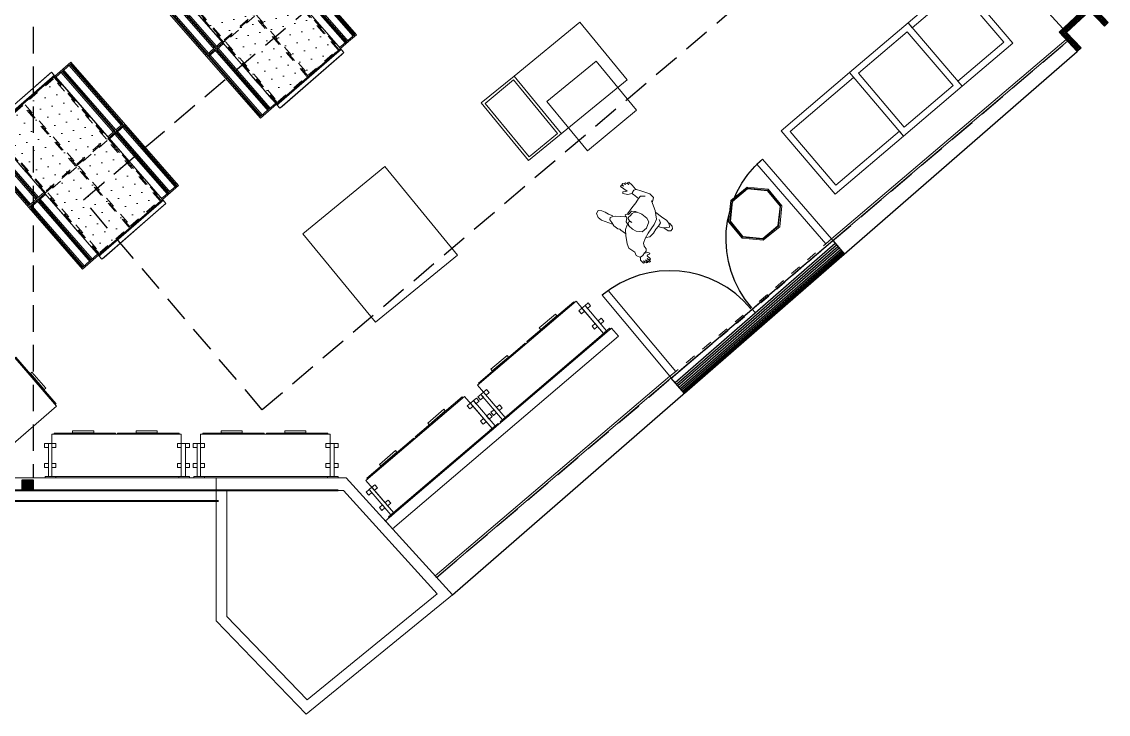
# Model space of a CAD drawing. Header units: metres. Extents: x 2600.2 to 2658.7, y 1421.4 to 1444.6.
# Drawn here: x 2607.34 to 2617.59, y 1422.46 to 1428.99 of the extents above; entities that cross this region are included whole.
import ezdxf

# ---------------------------------------------------------------- set-up
doc = ezdxf.new("R2010")
doc.units = ezdxf.units.M
doc.set_wipeout_variables(frame=1)
doc.linetypes.add('DASHED2', pattern=[0.375, 0.25, -0.125])
doc.linetypes.add('HIDDEN', pattern=[0.375, 0.25, -0.125])
doc.layers.add('19.09.12.LA PERLA_PB A$0$A-HATCH COMERCIAL', color=7, linetype='Continuous', lineweight=0, true_color=0xfdfbd3)
for name, color, linetype in [('19.09.12.LA PERLA_PB A$0$A-PIE NEUTRAL', 7, 'Continuous'), ('AG-FP-01$0$A-DOOR-1', 1, 'Continuous'), ('columnas', 1, 'Continuous'), ('PROYECCIÓN', 1, 'DASHED2')]:
    doc.layers.add(name, color=color, linetype=linetype)
for name, color, linetype, lineweight in [('AG-FP-01$0$A-HEAD-2', 253, 'HIDDEN', 0), ('CRISTALES', 142, 'Continuous', 5), ('MOBILIARIO', 35, 'Continuous', 20), ('MURO CARGA', 40, 'Continuous', 40), ('Muro Tbroca', 5, 'Continuous', 9)]:
    doc.layers.add(name, color=color, linetype=linetype, lineweight=lineweight)
doc.styles.add('AG-FP-01$0$spa-fp01$0$WATG_Default', font='SIMPLEX.SHX', dxfattribs={"width": 0.8})

# ---------------------------------------------------------------- blocks, each defined once
blk = doc.blocks.new('19.09.12.LA PERLA_PB A$0$A$C6A03775A')
blk.add_wipeout([(-0.2, 0.05), (-0.2, -0.2), (0.2, -0.2), (0.2, 0.05)])
at = {"layer": '19.09.12.LA PERLA_PB A$0$A-HATCH COMERCIAL'}
h = blk.add_hatch(dxfattribs=at)
h.set_pattern_fill('_USER', color=8, scale=0.01, angle=-32.9098, pattern_type=0)
h.set_pattern_definition([(359.9999873, (-373.794348, -30.668783), (2.2e-09, 0.01), [])])
h.paths.add_polyline_path([(0.2, 0.05), (0.2, -0.2), (0.15, -0.2), (0.15, 0), (-0.15, 0), (-0.15, -0.2), (-0.2, -0.2), (-0.2, 0.05)])
blk.add_lwpolyline([(0.2, 0.05), (0.2, -0.2), (0.15, -0.2), (0.15, 0), (-0.15, 0), (-0.15, -0.2), (-0.2, -0.2), (-0.2, 0.05)], close=True)
blk = doc.blocks.new('*U7')
blk.add_lwpolyline([(2120, 36.1), (2120, -513.9), (2080, -513.9), (2080, 36.1)], close=True)
at = {"layer": 'AG-FP-01$0$A-DOOR-1'}
blk.add_arc((2120, 36.1), 550, 180, 270, dxfattribs=at)
at = {"layer": 'AG-FP-01$0$A-HEAD-2', "ltscale": 0.01}
for p, q in [((2120, 47.2), (1570, 47.2)), ((2120, 36.1), (1570, 36.1))]:
    blk.add_line(p, q, dxfattribs=at)
at = {"style": 'AG-FP-01$0$spa-fp01$0$WATG_Default', "width": 0.8, "flags": 9}
for tag, p in [('DOORNUMBER', (494.6, -80.1)), ('ROOMNAME', (494.6, -84.2)), ('ROOMNUMBER', (494.6, -88.3)), ('DOORTYPE', (494.6, -92.4)), ('DOORMATERIAL', (494.6, -96.5)), ('DOORFINISH', (494.6, -100.5)), ('FRAMEMATERIAL', (494.6, -104.6)), ('FRAMEFINISH', (494.6, -108.7)), ('DETAILHEAD', (494.6, -112.8)), ('THRESHOLDMATERIAL', (494.6, -125)), ('THRESHOLDDETAIL', (494.6, -129.1)), ('GLAZING', (494.6, -137.3)), ('CLOSER', (494.6, -145.5)), ('DETAILJAMB', (494.6, -116.9)), ('DETAILMUNTIN', (494.6, -121)), ('FIRERATING', (494.6, -133.2)), ('LOUVER', (494.6, -141.4)), ('PANICHARDWARE', (494.6, -149.5)), ('HARDWARESET', (494.6, -153.6)), ('REMARKS', (494.6, -157.7)), ('REVISION', (494.6, -161.8))]:
    blk.add_attdef(tag, p, '', height=2.38, dxfattribs=at)
blk = doc.blocks.new('*U8')
blk.add_lwpolyline([(2120, 36.1), (2120, -513.9), (2080, -513.9), (2080, 36.1)], close=True)
at = {"layer": 'AG-FP-01$0$A-DOOR-1'}
blk.add_arc((2120, 36.1), 550, 180, 270, dxfattribs=at)
at = {"layer": 'AG-FP-01$0$A-HEAD-2', "ltscale": 0.01}
for p, q in [((2120, 47.2), (1570, 47.2)), ((2120, 36.1), (1570, 36.1))]:
    blk.add_line(p, q, dxfattribs=at)
at = {"style": 'AG-FP-01$0$spa-fp01$0$WATG_Default', "width": 0.8, "flags": 9}
for tag, p in [('DOORNUMBER', (494.6, -80.1)), ('ROOMNAME', (494.6, -84.2)), ('ROOMNUMBER', (494.6, -88.3)), ('DOORTYPE', (494.6, -92.4)), ('DOORMATERIAL', (494.6, -96.5)), ('DOORFINISH', (494.6, -100.5)), ('FRAMEMATERIAL', (494.6, -104.6)), ('FRAMEFINISH', (494.6, -108.7)), ('DETAILHEAD', (494.6, -112.8)), ('THRESHOLDMATERIAL', (494.6, -125)), ('THRESHOLDDETAIL', (494.6, -129.1)), ('GLAZING', (494.6, -137.3)), ('CLOSER', (494.6, -145.5)), ('DETAILJAMB', (494.6, -116.9)), ('DETAILMUNTIN', (494.6, -121)), ('FIRERATING', (494.6, -133.2)), ('LOUVER', (494.6, -141.4)), ('PANICHARDWARE', (494.6, -149.5)), ('HARDWARESET', (494.6, -153.6)), ('REMARKS', (494.6, -157.7)), ('REVISION', (494.6, -161.8))]:
    blk.add_attdef(tag, p, '', height=2.38, dxfattribs=at)
blk = doc.blocks.new('MUEBLE BILLETERAS 2')
at = {"layer": 'MOBILIARIO', "transparency": 33554559}
h = blk.add_hatch(dxfattribs=at)
h.set_pattern_fill('DOTS', color=256, scale=0.064)
h.set_pattern_definition([(0, (2457.50258, 893.2033), (0.0508, 0.1016), [0, -0.1016])])
h.paths.add_polyline_path([(2473.539, 917.833), (2473.539, 917.033), (2475.071, 917.033), (2475.071, 917.833)])
at = {"layer": 'MOBILIARIO'}
for p, q in [((2473.54, 918.012), (2473.54, 918)), ((2473.54, 918), (2474.287, 918)), ((2474.299, 918.033), (2474.299, 917.833)), ((2474.311, 918), (2475.059, 918)), ((2473.54, 917.9), (2474.287, 917.9)), ((2474.311, 917.9), (2475.059, 917.9)), ((2473.518, 917.833), (2473.478, 917.833)), ((2473.478, 917.833), (2473.478, 917.808)), ((2473.478, 917.808), (2473.478, 917.059)), ((2473.518, 917.808), (2473.518, 917.833)), ((2473.518, 917.059), (2473.518, 917.808)), ((2475.071, 917.833), (2473.539, 917.833)), ((2475.121, 917.833), (2475.081, 917.833)), ((2475.081, 917.833), (2475.081, 917.808)), ((2475.081, 917.808), (2475.081, 917.059)), ((2475.121, 917.808), (2475.121, 917.833)), ((2475.121, 917.059), (2475.121, 917.808)), ((2473.478, 917.059), (2473.478, 917.033)), ((2473.518, 917.033), (2473.518, 917.059)), ((2475.081, 917.059), (2475.081, 917.033)), ((2475.121, 917.033), (2475.121, 917.059)), ((2473.478, 917.033), (2473.518, 917.033)), ((2473.528, 917.033), (2475.071, 917.033)), ((2473.54, 916.966), (2474.287, 916.966)), ((2474.299, 916.833), (2474.299, 917.033)), ((2474.311, 916.966), (2475.059, 916.966)), ((2475.081, 917.033), (2475.121, 917.033)), ((2473.54, 916.866), (2474.287, 916.866)), ((2474.311, 916.866), (2475.059, 916.866))]:
    blk.add_line(p, q, dxfattribs=at)
at = {"layer": 'MOBILIARIO', "transparency": 33554559}
for p, q in [((2473.54, 918.012), (2474.287, 918.012)), ((2474.311, 918.012), (2475.059, 918.012)), ((2473.54, 917.912), (2474.287, 917.912)), ((2474.311, 917.912), (2475.059, 917.912)), ((2473.54, 916.954), (2474.287, 916.954)), ((2474.311, 916.954), (2475.059, 916.954)), ((2473.54, 916.854), (2474.287, 916.854))]:
    blk.add_line(p, q, dxfattribs=at)
at = {"layer": 'MOBILIARIO', "linetype": 'HIDDEN', "ltscale": 0.2}
for p, q in [((2473.518, 917.808), (2473.528, 917.808)), ((2473.528, 917.833), (2473.528, 917.808)), ((2474.305, 917.833), (2473.528, 917.833)), ((2473.528, 917.433), (2473.528, 917.808)), ((2473.533, 917.823), (2473.533, 917.817)), ((2473.533, 917.823), (2474.305, 917.823)), ((2473.533, 917.817), (2474.305, 917.817)), ((2474.295, 917.807), (2473.538, 917.807)), ((2473.538, 917.807), (2473.538, 917.443)), ((2474.289, 917.443), (2474.289, 917.807)), ((2474.299, 917.823), (2474.299, 917.833)), ((2474.299, 917.433), (2474.299, 917.817)), ((2475.071, 917.833), (2474.305, 917.833)), ((2474.305, 917.817), (2474.305, 917.823)), ((2474.305, 917.823), (2475.071, 917.823)), ((2475.071, 917.817), (2474.305, 917.817)), ((2474.309, 917.807), (2474.309, 917.443)), ((2475.061, 917.807), (2474.315, 917.807)), ((2475.061, 917.443), (2475.061, 917.807)), ((2475.071, 917.823), (2475.071, 917.833)), ((2475.071, 917.823), (2475.071, 917.817)), ((2475.071, 917.808), (2475.071, 917.817)), ((2475.081, 917.808), (2475.071, 917.808)), ((2475.071, 917.808), (2475.071, 917.433)), ((2473.528, 917.059), (2473.528, 917.433)), ((2473.538, 917.423), (2473.538, 917.059)), ((2474.305, 917.433), (2473.539, 917.433)), ((2473.549, 917.443), (2474.295, 917.443)), ((2474.295, 917.423), (2473.549, 917.423)), ((2474.289, 917.059), (2474.289, 917.423)), ((2474.299, 917.049), (2474.299, 917.433)), ((2475.071, 917.433), (2474.305, 917.433)), ((2474.309, 917.423), (2474.309, 917.059)), ((2474.315, 917.443), (2475.061, 917.443)), ((2475.061, 917.423), (2474.315, 917.423)), ((2475.061, 917.059), (2475.061, 917.423)), ((2475.071, 917.433), (2475.071, 917.059)), ((2473.518, 917.059), (2473.528, 917.059)), ((2473.528, 917.059), (2473.528, 917.049)), ((2473.528, 917.043), (2473.528, 917.049)), ((2473.538, 917.059), (2474.295, 917.059)), ((2473.538, 917.049), (2474.305, 917.049)), ((2473.538, 917.049), (2473.538, 917.043)), ((2474.299, 917.043), (2474.299, 917.049)), ((2475.066, 917.049), (2474.305, 917.049)), ((2474.315, 917.059), (2475.061, 917.059)), ((2475.066, 917.043), (2475.066, 917.049)), ((2475.071, 917.033), (2475.071, 917.059)), ((2475.081, 917.059), (2475.071, 917.059)), ((2473.528, 917.043), (2473.528, 917.033)), ((2473.528, 917.033), (2474.305, 917.033)), ((2474.305, 917.043), (2473.538, 917.043)), ((2474.299, 917.033), (2474.299, 917.043)), ((2475.066, 917.043), (2474.305, 917.043)), ((2474.305, 917.033), (2475.071, 917.033))]:
    blk.add_line(p, q, dxfattribs=at)
at = {"layer": 'MOBILIARIO'}
for points in [[(2474.299, 917.933), (2475.071, 917.933), (2475.071, 918.033), (2473.528, 918.033), (2473.528, 917.933), (2474.287, 917.933)], [(2474.287, 917.933), (2474.287, 918.021), (2473.54, 918.021), (2473.54, 917.933)], [(2475.059, 917.933), (2475.059, 918.021), (2474.311, 918.021), (2474.311, 917.933)], [(2474.287, 917.833), (2474.287, 917.921), (2473.54, 917.921), (2473.54, 917.833)], [(2475.059, 917.833), (2475.059, 917.921), (2474.311, 917.921), (2474.311, 917.833)], [(2473.54, 917.033), (2473.54, 916.945), (2474.287, 916.945), (2474.287, 917.033)], [(2474.311, 917.033), (2474.311, 916.945), (2475.059, 916.945), (2475.059, 917.033)], [(2473.54, 916.933), (2473.54, 916.845), (2474.287, 916.845), (2474.287, 916.933)], [(2474.311, 916.933), (2474.311, 916.845), (2475.059, 916.845), (2475.059, 916.933)]]:
    blk.add_lwpolyline(points, dxfattribs=at)
at = {"layer": 'MOBILIARIO', "transparency": 33554559}
for points in [[(2473.54, 918.021), (2474.287, 918.021), (2474.287, 918.012), (2473.54, 918.012)], [(2474.311, 918.021), (2475.059, 918.021), (2475.059, 918.012), (2474.311, 918.012)], [(2473.54, 917.921), (2474.287, 917.921), (2474.287, 917.912), (2473.54, 917.912)], [(2474.311, 917.921), (2475.059, 917.921), (2475.059, 917.912), (2474.311, 917.912)], [(2473.54, 916.945), (2474.287, 916.945), (2474.287, 916.954), (2473.54, 916.954)], [(2474.311, 916.945), (2475.059, 916.945), (2475.059, 916.954), (2474.311, 916.954)], [(2473.54, 916.845), (2474.287, 916.845), (2474.287, 916.854), (2473.54, 916.854)], [(2474.311, 916.845), (2475.059, 916.845), (2475.059, 916.854), (2474.311, 916.854)]]:
    blk.add_lwpolyline(points, close=True, dxfattribs=at)
at = {"layer": 'MOBILIARIO'}
for points in [[(2473.528, 917.833), (2475.071, 917.833), (2475.071, 917.933), (2473.528, 917.933)], [(2473.528, 917.033), (2473.478, 917.033), (2473.478, 917.833), (2473.528, 917.833)], [(2475.071, 917.833), (2475.121, 917.833), (2475.121, 917.033), (2475.071, 917.033)], [(2473.528, 916.933), (2475.071, 916.933), (2475.071, 917.033), (2473.528, 917.033)], [(2473.528, 916.833), (2475.071, 916.833), (2475.071, 916.933), (2473.528, 916.933)]]:
    blk.add_lwpolyline(points, close=True, dxfattribs=at)
blk = doc.blocks.new('personasp13')
for points in [[(-0.065, 0.25), (-0.063, 0.299), (-0.074, 0.32), (-0.098, 0.325), (-0.12, 0.31), (-0.13, 0.274)], [(0.082, -0.064), (0.128, -0.056), (0.175, -0.025), (0.238, 0.027), (0.266, 0.061), (0.269, 0.126), (0.29, 0.154), (0.286, 0.197), (0.307, 0.212), (0.319, 0.25), (0.312, 0.257), (0.298, 0.239), (0.302, 0.275), (0.293, 0.282), (0.283, 0.251), (0.281, 0.293), (0.271, 0.298), (0.264, 0.257), (0.26, 0.286), (0.25, 0.286), (0.242, 0.246), (0.23, 0.243), (0.218, 0.257), (0.207, 0.253), (0.211, 0.234), (0.231, 0.21), (0.207, 0.215), (0.19, 0.203), (0.175, 0.176), (0.156, 0.155), (0.111, 0.147), (0.051, 0.147), (-0.048, 0.155), (-0.103, 0.148), (-0.168, 0.097), (-0.23, 0.022), (-0.226, 0.035), (-0.264, 0.023), (-0.278, -0.026), (-0.261, -0.104), (-0.247, -0.164), (-0.264, -0.21), (-0.273, -0.253), (-0.261, -0.263), (-0.255, -0.241), (-0.252, -0.277), (-0.24, -0.28), (-0.238, -0.268), (-0.235, -0.294), (-0.221, -0.297), (-0.216, -0.275), (-0.211, -0.299), (-0.201, -0.299), (-0.192, -0.224), (-0.182, -0.234), (-0.165, -0.255), (-0.153, -0.246), (-0.168, -0.203), (-0.197, -0.174), (-0.195, -0.155), (-0.187, -0.097), (-0.139, -0.097), (-0.079, -0.107), (-0.009, -0.113)], [(-0.05, 0.197), (-0.06, 0.236), (-0.079, 0.267), (-0.099, 0.291), (-0.125, 0.275), (-0.141, 0.238), (-0.144, 0.178), (-0.154, 0.111)], [(0.231, 0.209), (0.259, 0.207), (0.284, 0.197)], [(0.096, 0.15), (0.074, 0.176), (0.027, 0.19), (-0.019, 0.191), (-0.053, 0.197), (-0.091, 0.197), (-0.111, 0.171)], [(-0.185, -0.097), (-0.214, -0.09), (-0.237, -0.054)], [(0.082, -0.041), (0.067, -0.063), (0.051, -0.064), (0.043, -0.056), (0.041, -0.036), (0.038, -0.064), (0.029, -0.083), (0.014, -0.088), (-0.005, -0.083), (-0.033, -0.075), (-0.057, -0.064), (-0.067, -0.045)], [(0.024, -0.121), (0.031, -0.123), (0.048, -0.16), (0.067, -0.203), (0.087, -0.225), (0.103, -0.239), (0.123, -0.231), (0.135, -0.201), (0.154, -0.169), (0.158, -0.121), (0.152, -0.105), (0.154, -0.09), (0.161, -0.037)], [(-0.249, -0.159), (-0.231, -0.172), (-0.202, -0.174)], [(0.147, -0.186), (0.166, -0.296), (0.158, -0.335), (0.134, -0.368), (0.103, -0.368), (0.087, -0.339), (0.082, -0.304), (0.084, -0.267), (0.077, -0.222)]]:
    blk.add_lwpolyline(points)
blk.add_lwpolyline([(0.01, -0.127), (0.019, -0.118), (0.024, -0.102), (0.062, -0.086), (0.084, -0.045), (0.092, -0.001), (0.092, 0.04), (0.069, 0.091), (0.019, 0.11), (-0.043, 0.098), (-0.066, 0.065), (-0.074, 0.006), (-0.067, -0.059), (-0.049, -0.092), (-0.02, -0.099), (-0.009, -0.103), (-0.001, -0.12)], close=True)
blk = doc.blocks.new('columna')
at = {"layer": 'columnas'}
h = blk.add_hatch(color=256, dxfattribs=at)
h.dxf.hatch_style = 1
h.paths.add_polyline_path([(368.42, 124.984), (368.318, 124.984), (368.318, 124.882), (368.42, 124.882)])
blk.add_lwpolyline([(368.318, 124.984), (368.42, 124.984), (368.42, 124.882), (368.318, 124.882), (368.318, 124.984)], dxfattribs=at)

msp = doc.modelspace()

# ---------------------------------------------------------------- linework, layer by layer
at = {"color": 252, "true_color": 0x939598}
for p, q in [((2613.504, 1425.584), (2615.012, 1426.897)), ((2613.517, 1425.568), (2615.026, 1426.882)), ((2613.529, 1425.554), (2615.038, 1426.867)), ((2613.541, 1425.539), (2615.05, 1426.853)), ((2613.553, 1425.526), (2615.062, 1426.839)), ((2613.563, 1425.514), (2615.072, 1426.827)), ((2613.573, 1425.502), (2615.081, 1426.816)), ((2613.581, 1425.493), (2615.089, 1426.807)), ((2613.586, 1425.487), (2615.095, 1426.8))]:
    msp.add_line(p, q, dxfattribs=at)
msp.add_line((2614.229, 1426.274), (2614.257, 1426.244))
msp.add_lwpolyline([(2615.099, 1426.795), (2613.591, 1425.481), (2613.467, 1425.626), (2614.991, 1426.922)], close=True)
at = {"layer": 'CRISTALES'}
msp.add_lwpolyline([(2611.255, 1423.746), (2611.242, 1423.76), (2613.454, 1425.642), (2613.467, 1425.627), (2611.255, 1423.746)], dxfattribs=at)
at = {"layer": 'MOBILIARIO'}
for p, q in [((2611.985, 1428.473), (2612.605, 1428.982)), ((2613.051, 1428.438), (2612.605, 1428.982)), ((2611.676, 1428.22), (2611.985, 1428.473)), ((2612.431, 1427.93), (2611.985, 1428.473)), ((2613.051, 1428.438), (2612.122, 1427.676)), ((2612.122, 1427.676), (2611.676, 1428.22))]:
    msp.add_line(p, q, dxfattribs=at)
at = {"layer": 'MOBILIARIO', "lineweight": 13}
for p, q in [((2614.028, 1427.299), (2614.182, 1427.426)), ((2614.185, 1427.415), (2614.037, 1427.294)), ((2614.187, 1427.409), (2614.043, 1427.291)), ((2614.381, 1427.406), (2614.182, 1427.426)), ((2614.188, 1427.415), (2614.185, 1427.415)), ((2614.187, 1427.409), (2614.188, 1427.415)), ((2614.373, 1427.391), (2614.187, 1427.409)), ((2614.374, 1427.397), (2614.188, 1427.415)), ((2614.373, 1427.391), (2614.374, 1427.397)), ((2614.373, 1427.391), (2614.378, 1427.395)), ((2614.492, 1427.246), (2614.373, 1427.391)), ((2614.376, 1427.397), (2614.374, 1427.397)), ((2614.378, 1427.395), (2614.376, 1427.397)), ((2614.496, 1427.25), (2614.378, 1427.395)), ((2614.508, 1427.251), (2614.381, 1427.406)), ((2614.008, 1427.1), (2614.028, 1427.299)), ((2614.037, 1427.294), (2614.018, 1427.103)), ((2614.043, 1427.291), (2614.025, 1427.105)), ((2614.492, 1427.246), (2614.473, 1427.061)), ((2614.498, 1427.246), (2614.479, 1427.06)), ((2614.508, 1427.251), (2614.489, 1427.052)), ((2614.492, 1427.246), (2614.496, 1427.25)), ((2614.492, 1427.246), (2614.498, 1427.246)), ((2614.498, 1427.248), (2614.496, 1427.25)), ((2614.498, 1427.246), (2614.498, 1427.248)), ((2614.135, 1426.945), (2614.008, 1427.1)), ((2614.018, 1427.103), (2614.14, 1426.955)), ((2614.025, 1427.105), (2614.143, 1426.96)), ((2614.329, 1426.942), (2614.473, 1427.061)), ((2614.331, 1426.936), (2614.479, 1427.058)), ((2614.489, 1427.052), (2614.334, 1426.926)), ((2614.473, 1427.061), (2614.479, 1427.06)), ((2614.479, 1427.058), (2614.479, 1427.06)), ((2614.334, 1426.926), (2614.135, 1426.945)), ((2614.14, 1426.955), (2614.331, 1426.936)), ((2614.143, 1426.96), (2614.329, 1426.942))]:
    msp.add_line(p, q, dxfattribs=at)
at = {"layer": 'MOBILIARIO'}
for points in [[(2616.208, 1428.378), (2616.687, 1428.785), (2616.178, 1429.384), (2615.699, 1428.976), (2615.738, 1428.93), (2616.171, 1429.298), (2616.602, 1428.792), (2616.169, 1428.424), (2616.208, 1428.378)], [(2616.208, 1428.378), (2615.699, 1428.976), (2615.147, 1428.507), (2615.656, 1427.908), (2616.208, 1428.378)], [(2616.123, 1428.385), (2615.692, 1428.891), (2615.232, 1428.5), (2615.663, 1427.993), (2616.123, 1428.385)], [(2615.147, 1428.507), (2614.502, 1427.958), (2615.011, 1427.36), (2615.656, 1427.908), (2615.617, 1427.954), (2615.018, 1427.445), (2614.587, 1427.951), (2615.186, 1428.46)], [(2609.993, 1426.986), (2610.766, 1427.621), (2611.451, 1426.786), (2610.678, 1426.152), (2609.993, 1426.986)]]:
    msp.add_lwpolyline(points, dxfattribs=at)
at = {"layer": 'MOBILIARIO', "transparency": 33554687}
msp.add_lwpolyline([(2612.295, 1428.234), (2612.759, 1428.615), (2613.14, 1428.151), (2612.676, 1427.77)], close=True, dxfattribs=at)
at = {"layer": 'MOBILIARIO'}
for points in [[(2611.711, 1428.216), (2611.981, 1428.438), (2612.396, 1427.933), (2612.126, 1427.712)], [(2611.9, 1425.254), (2612.829, 1426.046), (2612.569, 1426.351), (2611.641, 1425.559)], [(2612.112, 1425.961), (2612.554, 1426.338), (2612.547, 1426.345), (2612.106, 1425.969)], [(2607.067, 1424.839), (2606.269, 1425.762), (2606.874, 1426.285), (2607.672, 1425.362)], [(2612.223, 1426.099), (2612.375, 1426.229), (2612.388, 1426.213), (2612.236, 1426.083)], [(2612.62, 1426.232), (2612.649, 1426.257), (2612.625, 1426.285), (2612.596, 1426.261)], [(2612.829, 1426.046), (2612.857, 1426.071), (2612.654, 1426.31), (2612.625, 1426.285)], [(2612.744, 1426.087), (2612.773, 1426.112), (2612.748, 1426.14), (2612.72, 1426.116)], [(2612.816, 1426.023), (2612.893, 1426.088), (2612.886, 1426.095), (2612.81, 1426.03)], [(2611.656, 1425.572), (2612.097, 1425.948), (2612.091, 1425.956), (2611.65, 1425.579)], [(2607.659, 1425.378), (2607.28, 1425.816), (2607.287, 1425.823), (2607.667, 1425.384)], [(2611.766, 1425.709), (2611.919, 1425.839), (2611.932, 1425.824), (2611.779, 1425.694)], [(2607.57, 1425.53), (2607.44, 1425.681), (2607.425, 1425.668), (2607.555, 1425.517)], [(2610.849, 1424.357), (2611.777, 1425.149), (2611.517, 1425.453), (2610.589, 1424.661)], [(2611.061, 1425.064), (2611.502, 1425.44), (2611.495, 1425.448), (2611.054, 1425.071)], [(2611.777, 1425.149), (2611.806, 1425.174), (2611.602, 1425.413), (2611.573, 1425.388)], [(2611.668, 1425.419), (2611.696, 1425.444), (2611.672, 1425.472), (2611.643, 1425.448)], [(2611.876, 1425.233), (2611.9, 1425.254), (2611.697, 1425.493), (2611.672, 1425.472)], [(2611.171, 1425.201), (2611.323, 1425.331), (2611.336, 1425.316), (2611.184, 1425.186)], [(2611.569, 1425.335), (2611.597, 1425.359), (2611.573, 1425.388), (2611.544, 1425.364)], [(2611.791, 1425.274), (2611.82, 1425.299), (2611.796, 1425.327), (2611.767, 1425.303)], [(2611.693, 1425.19), (2611.721, 1425.214), (2611.697, 1425.243), (2611.668, 1425.218)], [(2611.765, 1425.125), (2611.841, 1425.19), (2611.834, 1425.198), (2611.758, 1425.133)], [(2611.859, 1425.206), (2611.935, 1425.271), (2611.929, 1425.279), (2611.853, 1425.214)], [(2607.628, 1424.696), (2608.848, 1424.696), (2608.848, 1425.096), (2607.628, 1425.096)], [(2607.648, 1425.096), (2608.228, 1425.096), (2608.228, 1425.106), (2607.648, 1425.106)], [(2607.822, 1425.128), (2608.022, 1425.128), (2608.022, 1425.108), (2607.822, 1425.108)], [(2608.248, 1425.096), (2608.828, 1425.096), (2608.828, 1425.106), (2608.248, 1425.106)], [(2608.422, 1425.128), (2608.622, 1425.128), (2608.622, 1425.108), (2608.422, 1425.108)], [(2609.03, 1424.696), (2610.25, 1424.696), (2610.25, 1425.096), (2609.03, 1425.096)], [(2609.05, 1425.096), (2609.63, 1425.096), (2609.63, 1425.106), (2609.05, 1425.106)], [(2609.223, 1425.128), (2609.423, 1425.128), (2609.423, 1425.108), (2609.223, 1425.108)], [(2609.65, 1425.096), (2610.23, 1425.096), (2610.23, 1425.106), (2609.65, 1425.106)], [(2609.823, 1425.128), (2610.023, 1425.128), (2610.023, 1425.108), (2609.823, 1425.108)], [(2607.558, 1424.972), (2607.596, 1424.972), (2607.596, 1425.01), (2607.558, 1425.01)], [(2607.596, 1424.696), (2607.628, 1424.696), (2607.628, 1425.01), (2607.596, 1425.01)], [(2608.811, 1424.972), (2608.848, 1424.972), (2608.848, 1425.01), (2608.811, 1425.01)], [(2608.848, 1424.696), (2608.887, 1424.696), (2608.887, 1425.01), (2608.848, 1425.01)], [(2608.96, 1424.972), (2608.997, 1424.972), (2608.997, 1425.01), (2608.96, 1425.01)], [(2608.997, 1424.696), (2609.03, 1424.696), (2609.03, 1425.01), (2608.997, 1425.01)], [(2610.212, 1424.972), (2610.25, 1424.972), (2610.25, 1425.01), (2610.212, 1425.01)], [(2610.25, 1424.696), (2610.288, 1424.696), (2610.288, 1425.01), (2610.25, 1425.01)], [(2610.604, 1424.674), (2611.045, 1425.051), (2611.039, 1425.058), (2610.598, 1424.682)], [(2610.715, 1424.812), (2610.867, 1424.942), (2610.88, 1424.926), (2610.728, 1424.797)], [(2607.558, 1424.781), (2607.596, 1424.781), (2607.596, 1424.819), (2607.558, 1424.819)], [(2608.811, 1424.781), (2608.848, 1424.781), (2608.848, 1424.819), (2608.811, 1424.819)], [(2608.96, 1424.781), (2608.997, 1424.781), (2608.997, 1424.819), (2608.96, 1424.819)], [(2610.212, 1424.781), (2610.25, 1424.781), (2610.25, 1424.819), (2610.212, 1424.819)], [(2607.566, 1424.686), (2607.666, 1424.686), (2607.666, 1424.696), (2607.566, 1424.696)], [(2608.824, 1424.686), (2608.924, 1424.686), (2608.924, 1424.696), (2608.824, 1424.696)], [(2608.967, 1424.686), (2609.067, 1424.686), (2609.067, 1424.696), (2608.967, 1424.696)], [(2610.226, 1424.686), (2610.326, 1424.686), (2610.326, 1424.696), (2610.226, 1424.696)], [(2610.824, 1424.336), (2610.849, 1424.357), (2610.645, 1424.596), (2610.62, 1424.575)], [(2610.616, 1424.522), (2610.644, 1424.546), (2610.62, 1424.575), (2610.592, 1424.551)], [(2610.74, 1424.377), (2610.768, 1424.401), (2610.744, 1424.43), (2610.715, 1424.405)], [(2610.808, 1424.309), (2610.884, 1424.374), (2610.877, 1424.381), (2610.801, 1424.316)]]:
    msp.add_lwpolyline(points, close=True, dxfattribs=at)
at = {"layer": 'MOBILIARIO', "ltscale": 0.0001}
for points in [[(2612.706, 1426.306), (2612.678, 1426.281), (2612.654, 1426.31), (2612.682, 1426.334)], [(2612.83, 1426.161), (2612.802, 1426.136), (2612.777, 1426.165), (2612.806, 1426.189)], [(2611.749, 1425.489), (2611.721, 1425.465), (2611.697, 1425.493), (2611.725, 1425.518)], [(2611.655, 1425.408), (2611.626, 1425.384), (2611.602, 1425.413), (2611.63, 1425.437)], [(2611.873, 1425.344), (2611.845, 1425.32), (2611.82, 1425.348), (2611.849, 1425.373)], [(2611.779, 1425.263), (2611.75, 1425.239), (2611.726, 1425.267), (2611.754, 1425.292)], [(2607.666, 1424.972), (2607.628, 1424.972), (2607.628, 1425.01), (2607.666, 1425.01)], [(2608.924, 1424.972), (2608.887, 1424.972), (2608.887, 1425.01), (2608.924, 1425.01)], [(2609.067, 1424.972), (2609.03, 1424.972), (2609.03, 1425.01), (2609.067, 1425.01)], [(2610.326, 1424.972), (2610.288, 1424.972), (2610.288, 1425.01), (2610.326, 1425.01)], [(2607.666, 1424.781), (2607.628, 1424.781), (2607.628, 1424.819), (2607.666, 1424.819)], [(2608.924, 1424.781), (2608.887, 1424.781), (2608.887, 1424.819), (2608.924, 1424.819)], [(2609.067, 1424.781), (2609.03, 1424.781), (2609.03, 1424.819), (2609.067, 1424.819)], [(2610.326, 1424.781), (2610.288, 1424.781), (2610.288, 1424.819), (2610.326, 1424.819)], [(2610.698, 1424.592), (2610.669, 1424.568), (2610.645, 1424.596), (2610.673, 1424.62)], [(2610.822, 1424.447), (2610.793, 1424.422), (2610.769, 1424.451), (2610.797, 1424.475)]]:
    msp.add_lwpolyline(points, close=True, dxfattribs=at)
at = {"layer": 'MURO CARGA'}
for points in [[(2609.198, 1424.464), (2606.955, 1424.464), (2601.217, 1431.097)], [(2610.326, 1424.564), (2607.001, 1424.564), (2601.317, 1431.134)]]:
    msp.add_lwpolyline(points, dxfattribs=at)
at = {"layer": 'Muro Tbroca'}
for points in [[(2609.177, 1424.686), (2607.056, 1424.684), (2603.375, 1428.939)], [(2610.025, 1422.455), (2609.178, 1423.336), (2609.177, 1424.685), (2610.401, 1424.686), (2611.406, 1423.58), (2610.025, 1422.455)]]:
    msp.add_lwpolyline(points, dxfattribs=at)
for points in [[(2612.904, 1426.097), (2612.969, 1426.021), (2610.839, 1424.204), (2610.774, 1424.28)], [(2610.033, 1422.591), (2609.278, 1423.376), (2609.277, 1424.564), (2610.377, 1424.564), (2611.261, 1423.59)]]:
    msp.add_lwpolyline(points, close=True, dxfattribs=at)
at = {"layer": 'PROYECCIÓN'}
msp.add_line((2607.45, 1433.063), (2607.45, 1424.684), dxfattribs=at)
msp.add_lwpolyline([(2607.927, 1427.307), (2613.259, 1431.842), (2614.943, 1429.861), (2609.611, 1425.326), (2607.927, 1427.307)], dxfattribs=at)

# ---------------------------------------------------------------- block references
at = {"lineweight": 5}
msp.add_blockref('columna', (2239.03, 1299.681), dxfattribs=at)
at = {"layer": '19.09.12.LA PERLA_PB A$0$A-PIE NEUTRAL', "rotation": 42.90729043182677}
msp.add_blockref('19.09.12.LA PERLA_PB A$0$A$C6A03775A', (2617.304, 1428.988), dxfattribs=at)
at = {"layer": 'CRISTALES', "lineweight": 5, "yscale": 0.001808956296152864, "zscale": 0.001808956296152864}
for name, p, xscale, rotation in [('*U8', (2612.034, 1424.479), -0.001808956296152864, 220.842268790295), ('*U7', (2616.357, 1428.15), 0.001808956296152864, 219.8488257860513)]:
    msp.add_blockref(name, p, dxfattribs=dict(at, xscale=xscale, rotation=rotation))
at = {"layer": 'MOBILIARIO'}
for name, p, rotation in [('MUEBLE BILLETERAS 2', (292.851, 2692.694), 311.0456386172938), ('MUEBLE BILLETERAS 2', (291.173, 2691.271), 311.0456386172938), ('personasp13', (2613.148, 1427.11), 240.0000000000003)]:
    msp.add_blockref(name, p, dxfattribs=dict(at, rotation=rotation))

# ---------------------------------------------------------------- next in the draw order: linework, layer by layer
for p, q in [((2617.416, 1429.161), (2617.123, 1428.889)), ((2611.406, 1423.58), (2617.294, 1428.705))]:
    msp.add_line(p, q)
at = {"layer": 'CRISTALES'}
msp.add_lwpolyline([(2614.991, 1426.922), (2614.978, 1426.938), (2617.189, 1428.818), (2617.203, 1428.803), (2614.991, 1426.922)], dxfattribs=at)
at = {"layer": 'Muro Tbroca'}
msp.add_lwpolyline([(2604.359, 1433.063), (2609.027, 1433.063), (2609.027, 1432.583), (2610.399, 1432.583), (2610.401, 1433.083), (2613.359, 1433.083), (2617.158, 1428.922)], dxfattribs=at)
at = {"layer": 'PROYECCIÓN'}
msp.add_line((2611.255, 1423.746), (2617.236, 1428.831), dxfattribs=at)

doc.saveas('drawing.dxf')
